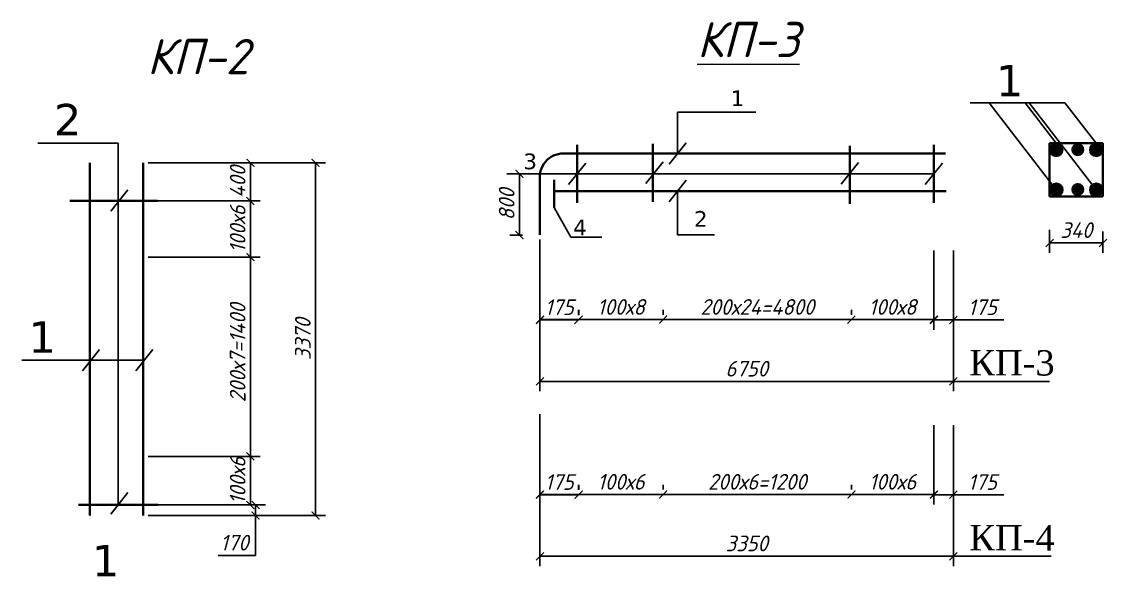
# Model space of a CAD drawing. Header units: millimetres. Extents: x 572274 to 2241483, y -888675 to -304135.
# Drawn here: x 1334765 to 1348605, y -698712 to -691635 of the extents above; entities that cross this region are included whole.
import ezdxf

# ---------------------------------------------------------------- set-up
doc = ezdxf.new("R2010")
doc.units = ezdxf.units.MM
doc.layers.add('Размеры', color=7, linetype='Continuous')
doc.layers.add('размеры @ 100', color=251, linetype='Continuous')
doc.layers.add('ТЕКСТ', color=7, linetype='Continuous', lineweight=30)
doc.styles.get("Standard").update_dxf_attribs({"font": 'isocpeur.ttf'})
doc.styles.add('TNRoman', font='timesbd.ttf')
doc.styles.add('ПР', font='isocpeur.ttf', dxfattribs={"width": 0.955, "oblique": 15})
doc.dimstyles.new('ПР', dxfattribs={"dimtxt": 3, "dimasz": 2.5, "dimexe": 1.25, "dimexo": 0.625, "dimtad": 1, "dimtoh": 1, "dimtxsty": 'ПР', "dimblk": 'ARCHTICK', "dimcen": 2.5, "dimadec": 0, "dimazin": 0, "dimtfac": 1, "dimtmove": 0, "dimatfit": 3, "dimfxl": 1, "dimarcsym": 0})

# ---------------------------------------------------------------- blocks, each defined once
blk = doc.blocks.new('_ArchTick')
at = {"color": 0, "linetype": 'ByBlock', "const_width": 0.15}
blk.add_lwpolyline([(-0.5, -0.5), (0.5, 0.5)], dxfattribs=at)
blk = doc.blocks.new('*D1264')
at = {"layer": 'Defpoints', "color": 0, "lineweight": 25, "transparency": 16777216}
for p in [(1341372, -694350), (1346643, -695041), (1346643, -696225)]:
    blk.add_point(p, dxfattribs=at)
at = {"layer": 'Размеры', "color": 0, "lineweight": -2, "transparency": 16777216}
for p, q in [((1341372, -694413), (1341372, -696350)), ((1346643, -695103), (1346643, -696350)), ((1341372, -696225), (1346643, -696225))]:
    blk.add_line(p, q, dxfattribs=at)
at = {"layer": 'Размеры', "color": 0, "lineweight": -2, "transparency": 16777216, "xscale": 100, "yscale": 100, "zscale": 100, "rotation": 180}
blk.add_blockref('_ArchTick', (1341372, -696225), dxfattribs=at)
at = {"layer": 'Размеры', "color": 0, "lineweight": -2, "transparency": 16777216, "xscale": 100, "yscale": 100, "zscale": 100}
blk.add_blockref('_ArchTick', (1346643, -696225), dxfattribs=at)
at = {"layer": 'Размеры', "color": 0, "transparency": 16777216, "insert": (1344008, -696063), "char_height": 200, "attachment_point": 5, "style": 'ПР'}
blk.add_mtext('6750', dxfattribs=at)
blk = doc.blocks.new('*D1265')
at = {"layer": 'Defpoints', "color": 0, "lineweight": 25, "transparency": 16777216}
for p in [(1347870, -694226), (1348550, -694249), (1348550, -694458)]:
    blk.add_point(p, dxfattribs=at)
at = {"layer": 'Размеры', "color": 0, "lineweight": -2, "transparency": 16777216}
for p, q in [((1347870, -694289), (1347870, -694583)), ((1348550, -694312), (1348550, -694583)), ((1347870, -694458), (1348550, -694458))]:
    blk.add_line(p, q, dxfattribs=at)
at = {"layer": 'Размеры', "color": 0, "lineweight": -2, "transparency": 16777216, "xscale": 100, "yscale": 100, "zscale": 100, "rotation": 180}
blk.add_blockref('_ArchTick', (1347870, -694458), dxfattribs=at)
at = {"layer": 'Размеры', "color": 0, "lineweight": -2, "transparency": 16777216, "xscale": 100, "yscale": 100, "zscale": 100}
blk.add_blockref('_ArchTick', (1348550, -694458), dxfattribs=at)
at = {"layer": 'Размеры', "color": 0, "transparency": 16777216, "insert": (1348210, -694295), "char_height": 200, "attachment_point": 5, "style": 'ПР'}
blk.add_mtext('340', dxfattribs=at)
blk = doc.blocks.new('*D1267')
at = {"layer": 'Defpoints', "color": 0, "lineweight": 25, "transparency": 16777216}
for p in [(1346395, -694492), (1346643, -694492), (1346643, -695441)]:
    blk.add_point(p, dxfattribs=at)
at = {"layer": 'Размеры', "color": 0, "lineweight": -2, "transparency": 16777216}
for p, q in [((1346395, -694554), (1346395, -695566)), ((1346643, -694554), (1346643, -695566)), ((1346395, -695441), (1346643, -695441)), ((1346643, -695441), (1347285, -695441))]:
    blk.add_line(p, q, dxfattribs=at)
at = {"layer": 'Размеры', "color": 0, "lineweight": -2, "transparency": 16777216, "xscale": 100, "yscale": 100, "zscale": 100, "rotation": 180}
blk.add_blockref('_ArchTick', (1346395, -695441), dxfattribs=at)
at = {"layer": 'Размеры', "color": 0, "lineweight": -2, "transparency": 16777216, "xscale": 100, "yscale": 100, "zscale": 100}
blk.add_blockref('_ArchTick', (1346643, -695441), dxfattribs=at)
at = {"layer": 'Размеры', "color": 0, "transparency": 16777216, "insert": (1347014, -695278), "char_height": 200, "attachment_point": 5, "style": 'ПР'}
blk.add_mtext('175', dxfattribs=at)
blk = doc.blocks.new('*D1268')
at = {"layer": 'Defpoints', "color": 0, "lineweight": 25, "transparency": 16777216}
for p in [(1341372, -695437), (1346395, -695430), (1346395, -695437)]:
    blk.add_point(p, dxfattribs=at)
at = {"layer": 'Размеры', "color": 0, "lineweight": -2, "transparency": 16777216}
for p, q in [((1341372, -695375), (1341372, -695312)), ((1341372, -695437), (1346395, -695437)), ((1346395, -695492), (1346395, -695562))]:
    blk.add_line(p, q, dxfattribs=at)
at = {"layer": 'Размеры', "color": 0, "lineweight": -2, "transparency": 16777216, "xscale": 100, "yscale": 100, "zscale": 100, "rotation": 180}
blk.add_blockref('_ArchTick', (1341372, -695437), dxfattribs=at)
at = {"layer": 'Размеры', "color": 0, "lineweight": -2, "transparency": 16777216, "xscale": 100, "yscale": 100, "zscale": 100}
blk.add_blockref('_ArchTick', (1346395, -695437), dxfattribs=at)
at = {"layer": 'Размеры', "color": 0, "transparency": 16777216, "insert": (1344143, -695275), "char_height": 200, "attachment_point": 5, "style": 'ПР'}
blk.add_mtext('200х24=4800', dxfattribs=at)
blk = doc.blocks.new('*D1269')
at = {"layer": 'Defpoints', "color": 0, "lineweight": 25, "transparency": 16777216}
for p in [(1341211, -693576), (1341111, -694357), (1341212, -694357)]:
    blk.add_point(p, dxfattribs=at)
at = {"layer": 'Размеры', "color": 0, "lineweight": -2, "transparency": 16777216}
for p, q in [((1341149, -693576), (1340986, -693576)), ((1341111, -693576), (1341111, -694357)), ((1341149, -694357), (1340986, -694357))]:
    blk.add_line(p, q, dxfattribs=at)
at = {"layer": 'Размеры', "color": 0, "lineweight": -2, "transparency": 16777216, "xscale": 100, "yscale": 100, "zscale": 100}
for p, rotation in [((1341111, -693576), 90), ((1341111, -694357), 270)]:
    blk.add_blockref('_ArchTick', p, dxfattribs=dict(at, rotation=rotation))
at = {"layer": 'Размеры', "color": 0, "transparency": 16777216, "insert": (1340948, -693967), "char_height": 200, "attachment_point": 5, "rotation": 90, "style": 'ПР'}
blk.add_mtext('800', dxfattribs=at)
blk = doc.blocks.new('*D1270')
at = {"layer": 'Defpoints', "color": 0, "lineweight": 25, "transparency": 16777216}
for p in [(1341372, -695437), (1341372, -695441), (1341863, -695441)]:
    blk.add_point(p, dxfattribs=at)
at = {"layer": 'Размеры', "color": 0, "lineweight": -2, "transparency": 16777216}
for p, q in [((1341863, -695378), (1341863, -695316)), ((1341863, -695441), (1341372, -695441)), ((1341372, -695500), (1341372, -695566))]:
    blk.add_line(p, q, dxfattribs=at)
at = {"layer": 'Размеры', "color": 0, "lineweight": -2, "transparency": 16777216, "xscale": 100, "yscale": 100, "zscale": 100, "rotation": 180}
blk.add_blockref('_ArchTick', (1341372, -695441), dxfattribs=at)
at = {"layer": 'Размеры', "color": 0, "lineweight": -2, "transparency": 16777216, "xscale": 100, "yscale": 100, "zscale": 100}
blk.add_blockref('_ArchTick', (1341863, -695441), dxfattribs=at)
at = {"layer": 'Размеры', "color": 0, "transparency": 16777216, "insert": (1341618, -695278), "char_height": 200, "attachment_point": 5, "style": 'ПР'}
blk.add_mtext('175', dxfattribs=at)
blk = doc.blocks.new('*D1271')
at = {"layer": 'Defpoints', "color": 0, "lineweight": 25, "transparency": 16777216}
for p in [(1341866, -695437), (1342943, -695437), (1342943, -695437)]:
    blk.add_point(p, dxfattribs=at)
at = {"layer": 'Размеры', "color": 0, "lineweight": -2, "transparency": 16777216}
for p, q in [((1341866, -695375), (1341866, -695312)), ((1342943, -695375), (1342943, -695312)), ((1341866, -695437), (1342943, -695437))]:
    blk.add_line(p, q, dxfattribs=at)
at = {"layer": 'Размеры', "color": 0, "lineweight": -2, "transparency": 16777216, "xscale": 100, "yscale": 100, "zscale": 100, "rotation": 180}
blk.add_blockref('_ArchTick', (1341866, -695437), dxfattribs=at)
at = {"layer": 'Размеры', "color": 0, "lineweight": -2, "transparency": 16777216, "xscale": 100, "yscale": 100, "zscale": 100}
blk.add_blockref('_ArchTick', (1342943, -695437), dxfattribs=at)
at = {"layer": 'Размеры', "color": 0, "transparency": 16777216, "insert": (1342405, -695275), "char_height": 200, "attachment_point": 5, "style": 'ПР'}
blk.add_mtext('100х8', dxfattribs=at)
blk = doc.blocks.new('*D1272')
at = {"layer": 'Defpoints', "color": 0, "lineweight": 25, "transparency": 16777216}
for p in [(1345343, -695437), (1345343, -695437), (1346392, -695441)]:
    blk.add_point(p, dxfattribs=at)
at = {"layer": 'Размеры', "color": 0, "lineweight": -2, "transparency": 16777216}
for p, q in [((1345343, -695375), (1345343, -695312)), ((1346392, -695378), (1346392, -695312)), ((1346392, -695437), (1345343, -695437))]:
    blk.add_line(p, q, dxfattribs=at)
at = {"layer": 'Размеры', "color": 0, "lineweight": -2, "transparency": 16777216, "xscale": 100, "yscale": 100, "zscale": 100, "rotation": 180}
blk.add_blockref('_ArchTick', (1345343, -695437), dxfattribs=at)
at = {"layer": 'Размеры', "color": 0, "lineweight": -2, "transparency": 16777216, "xscale": 100, "yscale": 100, "zscale": 100}
blk.add_blockref('_ArchTick', (1346392, -695437), dxfattribs=at)
at = {"layer": 'Размеры', "color": 0, "transparency": 16777216, "insert": (1345867, -695275), "char_height": 200, "attachment_point": 5, "style": 'ПР'}
blk.add_mtext('100х8', dxfattribs=at)
blk = doc.blocks.new('*D1275')
at = {"layer": 'Defpoints', "color": 0, "lineweight": 25, "transparency": 16777216}
for p in [(1341372, -696581), (1346643, -697271), (1346643, -698456)]:
    blk.add_point(p, dxfattribs=at)
at = {"layer": 'Размеры', "color": 0, "lineweight": -2, "transparency": 16777216}
for p, q in [((1341372, -696643), (1341372, -698581)), ((1346643, -697334), (1346643, -698581)), ((1341372, -698456), (1346643, -698456))]:
    blk.add_line(p, q, dxfattribs=at)
at = {"layer": 'Размеры', "color": 0, "lineweight": -2, "transparency": 16777216, "xscale": 100, "yscale": 100, "zscale": 100, "rotation": 180}
blk.add_blockref('_ArchTick', (1341372, -698456), dxfattribs=at)
at = {"layer": 'Размеры', "color": 0, "lineweight": -2, "transparency": 16777216, "xscale": 100, "yscale": 100, "zscale": 100}
blk.add_blockref('_ArchTick', (1346643, -698456), dxfattribs=at)
at = {"layer": 'Размеры', "color": 0, "transparency": 16777216, "insert": (1344008, -698293), "char_height": 200, "attachment_point": 5, "style": 'ПР'}
blk.add_mtext('3350', dxfattribs=at)
blk = doc.blocks.new('*D1276')
at = {"layer": 'Defpoints', "color": 0, "lineweight": 25, "transparency": 16777216}
for p in [(1346395, -696722), (1346643, -696722), (1346643, -697671)]:
    blk.add_point(p, dxfattribs=at)
at = {"layer": 'Размеры', "color": 0, "lineweight": -2, "transparency": 16777216}
for p, q in [((1346395, -696785), (1346395, -697796)), ((1346643, -696785), (1346643, -697796)), ((1346395, -697671), (1346643, -697671)), ((1346643, -697671), (1347285, -697671))]:
    blk.add_line(p, q, dxfattribs=at)
at = {"layer": 'Размеры', "color": 0, "lineweight": -2, "transparency": 16777216, "xscale": 100, "yscale": 100, "zscale": 100, "rotation": 180}
blk.add_blockref('_ArchTick', (1346395, -697671), dxfattribs=at)
at = {"layer": 'Размеры', "color": 0, "lineweight": -2, "transparency": 16777216, "xscale": 100, "yscale": 100, "zscale": 100}
blk.add_blockref('_ArchTick', (1346643, -697671), dxfattribs=at)
at = {"layer": 'Размеры', "color": 0, "transparency": 16777216, "insert": (1347014, -697509), "char_height": 200, "attachment_point": 5, "style": 'ПР'}
blk.add_mtext('175', dxfattribs=at)
blk = doc.blocks.new('*D1277')
at = {"layer": 'Defpoints', "color": 0, "lineweight": 25, "transparency": 16777216}
for p in [(1341372, -697668), (1346395, -697660), (1346395, -697668)]:
    blk.add_point(p, dxfattribs=at)
at = {"layer": 'Размеры', "color": 0, "lineweight": -2, "transparency": 16777216}
for p, q in [((1341372, -697606), (1341372, -697543)), ((1341372, -697668), (1346395, -697668)), ((1346395, -697723), (1346395, -697793))]:
    blk.add_line(p, q, dxfattribs=at)
at = {"layer": 'Размеры', "color": 0, "lineweight": -2, "transparency": 16777216, "xscale": 100, "yscale": 100, "zscale": 100, "rotation": 180}
blk.add_blockref('_ArchTick', (1341372, -697668), dxfattribs=at)
at = {"layer": 'Размеры', "color": 0, "lineweight": -2, "transparency": 16777216, "xscale": 100, "yscale": 100, "zscale": 100}
blk.add_blockref('_ArchTick', (1346395, -697668), dxfattribs=at)
at = {"layer": 'Размеры', "color": 0, "transparency": 16777216, "insert": (1344143, -697506), "char_height": 200, "attachment_point": 5, "style": 'ПР'}
blk.add_mtext('200х6=1200', dxfattribs=at)
blk = doc.blocks.new('*D1278')
at = {"layer": 'Defpoints', "color": 0, "lineweight": 25, "transparency": 16777216}
for p in [(1341372, -697668), (1341372, -697671), (1341863, -697671)]:
    blk.add_point(p, dxfattribs=at)
at = {"layer": 'Размеры', "color": 0, "lineweight": -2, "transparency": 16777216}
for p, q in [((1341863, -697609), (1341863, -697546)), ((1341863, -697671), (1341372, -697671)), ((1341372, -697731), (1341372, -697796))]:
    blk.add_line(p, q, dxfattribs=at)
at = {"layer": 'Размеры', "color": 0, "lineweight": -2, "transparency": 16777216, "xscale": 100, "yscale": 100, "zscale": 100, "rotation": 180}
blk.add_blockref('_ArchTick', (1341372, -697671), dxfattribs=at)
at = {"layer": 'Размеры', "color": 0, "lineweight": -2, "transparency": 16777216, "xscale": 100, "yscale": 100, "zscale": 100}
blk.add_blockref('_ArchTick', (1341863, -697671), dxfattribs=at)
at = {"layer": 'Размеры', "color": 0, "transparency": 16777216, "insert": (1341618, -697509), "char_height": 200, "attachment_point": 5, "style": 'ПР'}
blk.add_mtext('175', dxfattribs=at)
blk = doc.blocks.new('*D1279')
at = {"layer": 'Defpoints', "color": 0, "lineweight": 25, "transparency": 16777216}
for p in [(1341866, -697668), (1342943, -697668), (1342943, -697668)]:
    blk.add_point(p, dxfattribs=at)
at = {"layer": 'Размеры', "color": 0, "lineweight": -2, "transparency": 16777216}
for p, q in [((1341866, -697606), (1341866, -697543)), ((1342943, -697606), (1342943, -697543)), ((1341866, -697668), (1342943, -697668))]:
    blk.add_line(p, q, dxfattribs=at)
at = {"layer": 'Размеры', "color": 0, "lineweight": -2, "transparency": 16777216, "xscale": 100, "yscale": 100, "zscale": 100, "rotation": 180}
blk.add_blockref('_ArchTick', (1341866, -697668), dxfattribs=at)
at = {"layer": 'Размеры', "color": 0, "lineweight": -2, "transparency": 16777216, "xscale": 100, "yscale": 100, "zscale": 100}
blk.add_blockref('_ArchTick', (1342943, -697668), dxfattribs=at)
at = {"layer": 'Размеры', "color": 0, "transparency": 16777216, "insert": (1342405, -697506), "char_height": 200, "attachment_point": 5, "style": 'ПР'}
blk.add_mtext('100х6', dxfattribs=at)
blk = doc.blocks.new('*D1280')
at = {"layer": 'Defpoints', "color": 0, "lineweight": 25, "transparency": 16777216}
for p in [(1345343, -697668), (1345343, -697668), (1346392, -697671)]:
    blk.add_point(p, dxfattribs=at)
at = {"layer": 'Размеры', "color": 0, "lineweight": -2, "transparency": 16777216}
for p, q in [((1345343, -697606), (1345343, -697543)), ((1346392, -697609), (1346392, -697543)), ((1346392, -697668), (1345343, -697668))]:
    blk.add_line(p, q, dxfattribs=at)
at = {"layer": 'Размеры', "color": 0, "lineweight": -2, "transparency": 16777216, "xscale": 100, "yscale": 100, "zscale": 100, "rotation": 180}
blk.add_blockref('_ArchTick', (1345343, -697668), dxfattribs=at)
at = {"layer": 'Размеры', "color": 0, "lineweight": -2, "transparency": 16777216, "xscale": 100, "yscale": 100, "zscale": 100}
blk.add_blockref('_ArchTick', (1346392, -697668), dxfattribs=at)
at = {"layer": 'Размеры', "color": 0, "transparency": 16777216, "insert": (1345867, -697506), "char_height": 200, "attachment_point": 5, "style": 'ПР'}
blk.add_mtext('100х6', dxfattribs=at)
blk = doc.blocks.new('*D1289')
at = {"layer": 'Defpoints', "color": 0, "lineweight": 25, "transparency": 16777216}
for p in [(1336312, -693436), (1336312, -697936), (1338511, -697936)]:
    blk.add_point(p, dxfattribs=at)
at = {"layer": 'Размеры', "color": 0, "lineweight": -2, "transparency": 16777216}
for p, q in [((1336375, -693436), (1338636, -693436)), ((1338511, -693436), (1338511, -697936)), ((1336375, -697936), (1338636, -697936))]:
    blk.add_line(p, q, dxfattribs=at)
at = {"layer": 'Размеры', "color": 0, "lineweight": -2, "transparency": 16777216, "xscale": 100, "yscale": 100, "zscale": 100}
for p, rotation in [((1338511, -693436), 90), ((1338511, -697936), 270)]:
    blk.add_blockref('_ArchTick', p, dxfattribs=dict(at, rotation=rotation))
at = {"layer": 'Размеры', "color": 0, "transparency": 16777216, "insert": (1338349, -695686), "char_height": 200, "attachment_point": 5, "rotation": 90, "style": 'ПР'}
blk.add_mtext('3370', dxfattribs=at)
blk = doc.blocks.new('*D1290')
at = {"layer": 'Defpoints', "color": 0, "lineweight": 25, "transparency": 16777216}
for p in [(1336502, -693436), (1337680, -693436), (1337680, -693922)]:
    blk.add_point(p, dxfattribs=at)
at = {"layer": 'Размеры', "color": 0, "lineweight": -2, "transparency": 16777216}
for p, q in [((1336565, -693436), (1337805, -693436)), ((1337680, -693922), (1337680, -693436)), ((1337618, -693922), (1337555, -693922))]:
    blk.add_line(p, q, dxfattribs=at)
at = {"layer": 'Размеры', "color": 0, "lineweight": -2, "transparency": 16777216, "xscale": 100, "yscale": 100, "zscale": 100}
for p, rotation in [((1337680, -693436), 90), ((1337680, -693922), 270)]:
    blk.add_blockref('_ArchTick', p, dxfattribs=dict(at, rotation=rotation))
at = {"layer": 'Размеры', "color": 0, "transparency": 16777216, "insert": (1337518, -693679), "char_height": 200, "attachment_point": 5, "rotation": 90, "style": 'ПР'}
blk.add_mtext('400', dxfattribs=at)
blk = doc.blocks.new('*D1291')
at = {"layer": 'Defpoints', "color": 0, "lineweight": 25, "transparency": 16777216}
for p in [(1337796, -693922), (1336502, -697801), (1337680, -697801)]:
    blk.add_point(p, dxfattribs=at)
at = {"layer": 'Размеры', "color": 0, "lineweight": -2, "transparency": 16777216}
for p, q in [((1337733, -693922), (1337555, -693922)), ((1337680, -693922), (1337680, -697801)), ((1336565, -697801), (1337805, -697801))]:
    blk.add_line(p, q, dxfattribs=at)
at = {"layer": 'Размеры', "color": 0, "lineweight": -2, "transparency": 16777216, "xscale": 100, "yscale": 100, "zscale": 100}
for p, rotation in [((1337680, -693922), 90), ((1337680, -697801), 270)]:
    blk.add_blockref('_ArchTick', p, dxfattribs=dict(at, rotation=rotation))
at = {"layer": 'Размеры', "color": 0, "transparency": 16777216, "insert": (1337518, -695861), "char_height": 200, "attachment_point": 5, "rotation": 90, "style": 'ПР'}
blk.add_mtext('200х7=1400', dxfattribs=at)
blk = doc.blocks.new('*D1292')
at = {"layer": 'Defpoints', "color": 0, "lineweight": 25, "transparency": 16777216}
for p in [(1337321, -697801), (1337747, -697801), (1337477, -697936)]:
    blk.add_point(p, dxfattribs=at)
at = {"layer": 'Размеры', "color": 0, "lineweight": -2, "transparency": 16777216}
for p, q in [((1337383, -697801), (1337872, -697801)), ((1337747, -697801), (1337747, -697936)), ((1337539, -697936), (1337872, -697936)), ((1337747, -697936), (1337747, -698446)), ((1337747, -698446), (1337268, -698446))]:
    blk.add_line(p, q, dxfattribs=at)
at = {"layer": 'Размеры', "color": 0, "lineweight": -2, "transparency": 16777216, "xscale": 100, "yscale": 100, "zscale": 100}
for p, rotation in [((1337747, -697801), 90), ((1337747, -697936), 270)]:
    blk.add_blockref('_ArchTick', p, dxfattribs=dict(at, rotation=rotation))
at = {"layer": 'Размеры', "color": 0, "transparency": 16777216, "insert": (1337477, -698283), "char_height": 200, "attachment_point": 5, "style": 'ПР'}
blk.add_mtext('170', dxfattribs=at)
blk = doc.blocks.new('*D1294')
at = {"layer": 'Defpoints', "color": 0, "lineweight": 25, "transparency": 16777216}
for p in [(1336312, -697182), (1337680, -697182), (1336312, -697801)]:
    blk.add_point(p, dxfattribs=at)
at = {"layer": 'Размеры', "color": 0, "lineweight": -2, "transparency": 16777216}
for p, q in [((1336375, -697182), (1337805, -697182)), ((1337680, -697801), (1337680, -697182)), ((1336375, -697801), (1337805, -697801))]:
    blk.add_line(p, q, dxfattribs=at)
at = {"layer": 'Размеры', "color": 0, "lineweight": -2, "transparency": 16777216, "xscale": 100, "yscale": 100, "zscale": 100}
for p, rotation in [((1337680, -697182), 90), ((1337680, -697801), 270)]:
    blk.add_blockref('_ArchTick', p, dxfattribs=dict(at, rotation=rotation))
at = {"layer": 'Размеры', "color": 0, "transparency": 16777216, "insert": (1337518, -697491), "char_height": 200, "attachment_point": 5, "rotation": 90, "style": 'ПР'}
blk.add_mtext('100х6', dxfattribs=at)
blk = doc.blocks.new('*D1295')
at = {"layer": 'Defpoints', "color": 0, "lineweight": 25, "transparency": 16777216}
for p in [(1336312, -693922), (1336312, -694640), (1337680, -694640)]:
    blk.add_point(p, dxfattribs=at)
at = {"layer": 'Размеры', "color": 0, "lineweight": -2, "transparency": 16777216}
for p, q in [((1336375, -693922), (1337805, -693922)), ((1337680, -693922), (1337680, -694640)), ((1336375, -694640), (1337805, -694640))]:
    blk.add_line(p, q, dxfattribs=at)
at = {"layer": 'Размеры', "color": 0, "lineweight": -2, "transparency": 16777216, "xscale": 100, "yscale": 100, "zscale": 100}
for p, rotation in [((1337680, -693922), 90), ((1337680, -694640), 270)]:
    blk.add_blockref('_ArchTick', p, dxfattribs=dict(at, rotation=rotation))
at = {"layer": 'Размеры', "color": 0, "transparency": 16777216, "insert": (1337518, -694281), "char_height": 200, "attachment_point": 5, "rotation": 90, "style": 'ПР'}
blk.add_mtext('100х6', dxfattribs=at)

msp = doc.modelspace()

# ---------------------------------------------------------------- hatches: boundary and pattern name
h = msp.add_hatch(color=256)
edge = h.paths.add_edge_path()
edge.add_arc((1347953.02, -693270.031), 83.565, 0, 360)
h = msp.add_hatch(color=256)
edge = h.paths.add_edge_path()
edge.add_arc((1348229.364, -693267.882), 83.565, 0, 360)
h = msp.add_hatch(color=256)
edge = h.paths.add_edge_path()
edge.add_arc((1348464.626, -693270.031), 83.565, 0, 360)
h = msp.add_hatch(color=256)
edge = h.paths.add_edge_path()
edge.add_arc((1347955.48, -693778.793), 83.565, 0, 360)
h = msp.add_hatch(color=256)
edge = h.paths.add_edge_path()
edge.add_arc((1348229.364, -693776.644), 83.565, 0, 360)
h = msp.add_hatch(color=256)
edge = h.paths.add_edge_path()
edge.add_arc((1348464.626, -693778.793), 83.565, 0, 360)

# ---------------------------------------------------------------- linework, layer by layer
at = {"color": 0}
for p, q in [((1348065.472, -692668.864), (1346856.169, -692668.864)), ((1347955.48, -693778.793), (1347100.944, -692668.864)), ((1347953.02, -693186.466), (1347556.326, -692668.864)), ((1348464.626, -693778.793), (1347610.09, -692668.864)), ((1348462.166, -693186.466), (1348065.472, -692668.864)), ((1343127.546, -693796.648), (1343127.543, -694352.923)), ((1343127.543, -694352.923), (1343596.153, -694352.923)), ((1346643.136, -696225.326), (1347867.203, -696225.326)), ((1346643.136, -698455.878), (1347891.41, -698455.878))]:
    msp.add_line(p, q, dxfattribs=at)
for p, q in [((1343127.596, -693316.571), (1343127.596, -692788.683)), ((1343127.596, -692788.683), (1344124.047, -692788.683)), ((1335994.877, -693184.799), (1334969.764, -693184.799)), ((1335994.877, -697800.558), (1335994.877, -693184.799)), ((1343018.236, -693454.259), (1343236.955, -693178.884)), ((1348550.001, -693185.326), (1348550.001, -693865.326)), ((1341736.742, -693714.183), (1341955.461, -693438.808)), ((1342723.138, -693698.046), (1342941.856, -693422.671)), ((1345213.138, -693708.046), (1345431.856, -693432.671)), ((1346283.777, -693714.183), (1346502.496, -693438.808)), ((1346393.136, -693576.495), (1340947.789, -693576.495)), ((1343018.236, -693934.259), (1343236.955, -693658.884)), ((1335900.586, -694054.64), (1336119.305, -693779.265)), ((1341553.788, -693796.571), (1344286.008, -693796.571)), ((1341553.788, -694005.629), (1341767.699, -694385.123)), ((1341767.699, -694385.123), (1342162.942, -694385.123)), ((1335538.17, -696092.18), (1335756.889, -695816.805)), ((1336218.17, -696092.18), (1336436.889, -695816.805)), ((1335647.529, -695954.493), (1334764.715, -695954.493)), ((1336327.529, -695954.493), (1335647.529, -695954.493)), ((1335900.586, -697919.273), (1336119.305, -697643.898))]:
    msp.add_line(p, q)
at = {"lineweight": 35}
for p, q in [((1341846.102, -693205.883), (1341846.102, -693946.799)), ((1342810.539, -693193.343), (1342810.539, -693934.259)), ((1345323.137, -693217.13), (1345323.137, -693958.046)), ((1346393.136, -693206.037), (1346393.136, -693946.953)), ((1347870.001, -693185.326), (1348550.001, -693185.326)), ((1347870.001, -693865.326), (1347870.001, -693185.326)), ((1348550.001, -693185.326), (1348550.001, -693865.326)), ((1341671.028, -693316.571), (1344974.912, -693316.571)), ((1344974.912, -693316.571), (1346543.136, -693316.571)), ((1335632.46, -693435.856), (1335632.46, -697935.856)), ((1336312.46, -693435.856), (1336312.46, -697935.856)), ((1341372.152, -693666.077), (1341372.152, -694356.571)), ((1341553.788, -693651.884), (1341553.788, -694005.629)), ((1341553.788, -693796.571), (1345092.152, -693796.744)), ((1345092.152, -693796.744), (1346553.136, -693796.744)), ((1335378.202, -693922.098), (1336497.099, -693922.098)), ((1348550.001, -693865.326), (1347870.001, -693865.326)), ((1335487.336, -697800.558), (1336502.417, -697800.558))]:
    msp.add_line(p, q, dxfattribs=at)
for centre in [(1347953.02, -693270.031), (1348464.626, -693270.031), (1347955.48, -693778.793), (1348464.626, -693778.793)]:
    msp.add_circle(centre, 83.565)
msp.add_arc((1341671.028, -693619.114), 302.543, 90, 188.9298421, dxfattribs=at)

# ---------------------------------------------------------------- texts
at = {"color": 5, "lineweight": 13, "insert": (1343374.89, -691637.731), "char_height": 450, "width": 6013.22247, "attachment_point": 1, "style": 'ПР'}
msp.add_mtext('{\\LКП-3}', dxfattribs=at)
at = {"attachment_point": 1, "style": 'TNRoman'}
for s, insert, char_height, width in [('{\\fVerdana|b0|i0|c0|p34;1}', (1343802.859, -692512.355), 200, 311.3775), ('{\\fVerdana|b0|i0|c0|p34;2}', (1335175.488, -692683.546), 400, 311.3775), ('{\\fVerdana|b0|i0|c0|p34;3}', (1341159.909, -693317.455), 200, 311.3775), ('{\\fVerdana|b0|i0|c0|p34;2}', (1343335.24, -694051.092), 200, 311.3775), ('{\\fVerdana|b0|i0|c0|p34;4}', (1341795.501, -694159.651), 200, 311.3775), ('{\\fVerdana|b0|i0|c0|p34;1}', (1334850.969, -695459.515), 400, 549.29284)]:
    msp.add_mtext(s, dxfattribs=dict(at, insert=insert, char_height=char_height, width=width))
at = {"color": 0, "char_height": 324, "attachment_point": 5, "rotation": 359.8753526}
for s, insert in [('{\\fTimes New Roman|b0|i0|c204|p18;КП-3}', (1347390.683, -695989.648)), ('{\\fTimes New Roman|b0|i0|c204|p18;КП-4}', (1347390.683, -698220.2))]:
    msp.add_mtext(s, dxfattribs=dict(at, insert=insert))
at = {"layer": 'ТЕКСТ', "color": 5, "lineweight": 13, "insert": (1336363.048, -691854.931), "char_height": 450, "width": 1745.92373, "attachment_point": 1, "style": 'ПР'}
msp.add_mtext('КП-2', dxfattribs=at)
at = {"layer": 'ТЕКСТ', "char_height": 400, "width": 549.29284, "attachment_point": 1, "style": 'TNRoman'}
for insert in [(1347186.151, -692187.663), (1335659.274, -698312.22)]:
    msp.add_mtext('{\\fVerdana|b0|i0|c0|p34;1}', dxfattribs=dict(at, insert=insert))

# ---------------------------------------------------------------- dimensions: what is measured, and where the dimension line sits
at = {"layer": 'размеры @ 100'}
for base, p1, p2, text, picture, middle in [((1338511.144, -697935.856), (1336312.46, -693435.856), (1336312.46, -697935.856), '3370', '*D1289', (1338348.644, -695685.856)), ((1341110.855, -694356.571), (1341211.178, -693576.495), (1341211.503, -694356.571), '800', '*D1269', (1340948.355, -693966.533)), ((1337680.462, -697800.558), (1337795.701, -693922.098), (1336502.417, -697800.558), '200х7=1400', '*D1291', (1337517.962, -695861.328))]:
    dim = msp.add_linear_dim(base=base, p1=p1, p2=p2, angle=90, text=text, dimstyle='ПР', override={"dimscale": 100, "dimtxt": 2, "dimasz": 1, "dimtix": 0, "dimtofl": 1, "dimtmove": 0, "dimatfit": 3}, dxfattribs=at)
    dim.commit()
    dim.dimension.update_dxf_attribs({"geometry": picture, "text_midpoint": middle})
for base, p1, p2, text, picture, middle in [((1337680.462, -693435.856), (1337680.462, -693922.098), (1336502.417, -693435.856), '400', '*D1290', (1337680.462, -693678.977)), ((1337680.462, -694639.835), (1336312.46, -693922.098), (1336312.46, -694639.835), '100х6', '*D1295', (1337680.462, -694280.966)), ((1337680.462, -697181.614), (1336312.46, -697800.558), (1336312.46, -697181.614), '100х6', '*D1294', (1337680.462, -697491.086)), ((1337747.312, -697800.558), (1337476.567, -697935.856), (1337320.562, -697800.558), '170', '*D1292', (1337476.567, -698445.899))]:
    dim = msp.add_linear_dim(base=base, p1=p1, p2=p2, angle=90, text=text, dimstyle='ПР', override={"dimscale": 100, "dimtxt": 2, "dimasz": 1, "dimtix": 0, "dimtofl": 1, "dimtmove": 0, "dimatfit": 3}, dxfattribs=at)
    dim.commit()
    dim.dimension.update_dxf_attribs({"geometry": picture, "text_midpoint": middle, "dimtype": 160})
for base, p1, p2, text, picture, middle in [((1348550.001, -694457.771), (1347870.001, -694226.444), (1348550.001, -694249.179), '340', '*D1265', (1348210.001, -694457.771)), ((1346643.136, -696225.326), (1341372.152, -694350.14), (1346643.136, -695040.634), '6750', '*D1264', (1344007.644, -696225.326)), ((1346394.966, -695437.479), (1341372.152, -695437.479), (1346394.966, -695429.721), '200х24=4800', '*D1268', (1344142.727, -695437.479)), ((1341372.152, -695440.634), (1341863.136, -695440.634), (1341372.152, -695437.479), '175', '*D1270', (1341617.644, -695440.634)), ((1342943.136, -695437.479), (1341866.291, -695437.479), (1342943.136, -695437.479), '100х8', '*D1271', (1342404.714, -695437.479)), ((1345343.136, -695437.479), (1346391.811, -695440.634), (1345343.136, -695437.479), '100х8', '*D1272', (1345867.474, -695437.479)), ((1346643.136, -698455.878), (1341372.152, -696580.691), (1346643.136, -697271.186), '3350', '*D1275', (1344007.644, -698455.878)), ((1346394.966, -697668.031), (1341372.152, -697668.031), (1346394.966, -697660.272), '200х6=1200', '*D1277', (1344142.727, -697668.031)), ((1341372.152, -697671.186), (1341863.136, -697671.186), (1341372.152, -697668.031), '175', '*D1278', (1341617.644, -697671.186)), ((1342943.136, -697668.031), (1341866.291, -697668.031), (1342943.136, -697668.031), '100х6', '*D1279', (1342404.714, -697668.031)), ((1345343.136, -697668.031), (1346391.811, -697671.186), (1345343.136, -697668.031), '100х6', '*D1280', (1345867.474, -697668.031))]:
    dim = msp.add_linear_dim(base=base, p1=p1, p2=p2, text=text, dimstyle='ПР', override={"dimscale": 100, "dimtxt": 2, "dimasz": 1, "dimtix": 0, "dimtofl": 1, "dimtmove": 0, "dimatfit": 3}, dxfattribs=at)
    dim.commit()
    dim.dimension.update_dxf_attribs({"geometry": picture, "text_midpoint": middle, "dimtype": 160})
for base, p1, p2, picture, middle in [((1346643.136, -695440.634), (1346394.966, -694491.709), (1346643.136, -694491.709), '*D1267', (1347013.881, -695278.134)), ((1346643.136, -697671.186), (1346394.966, -696722.26), (1346643.136, -696722.26), '*D1276', (1347013.881, -697508.686))]:
    dim = msp.add_linear_dim(base=base, p1=p1, p2=p2, text='175', dimstyle='ПР', override={"dimscale": 100, "dimtxt": 2, "dimasz": 1, "dimtix": 0, "dimtofl": 1, "dimtmove": 0, "dimatfit": 3}, dxfattribs=at)
    dim.commit()
    dim.dimension.update_dxf_attribs({"geometry": picture, "text_midpoint": middle})

doc.saveas('drawing.dxf')
